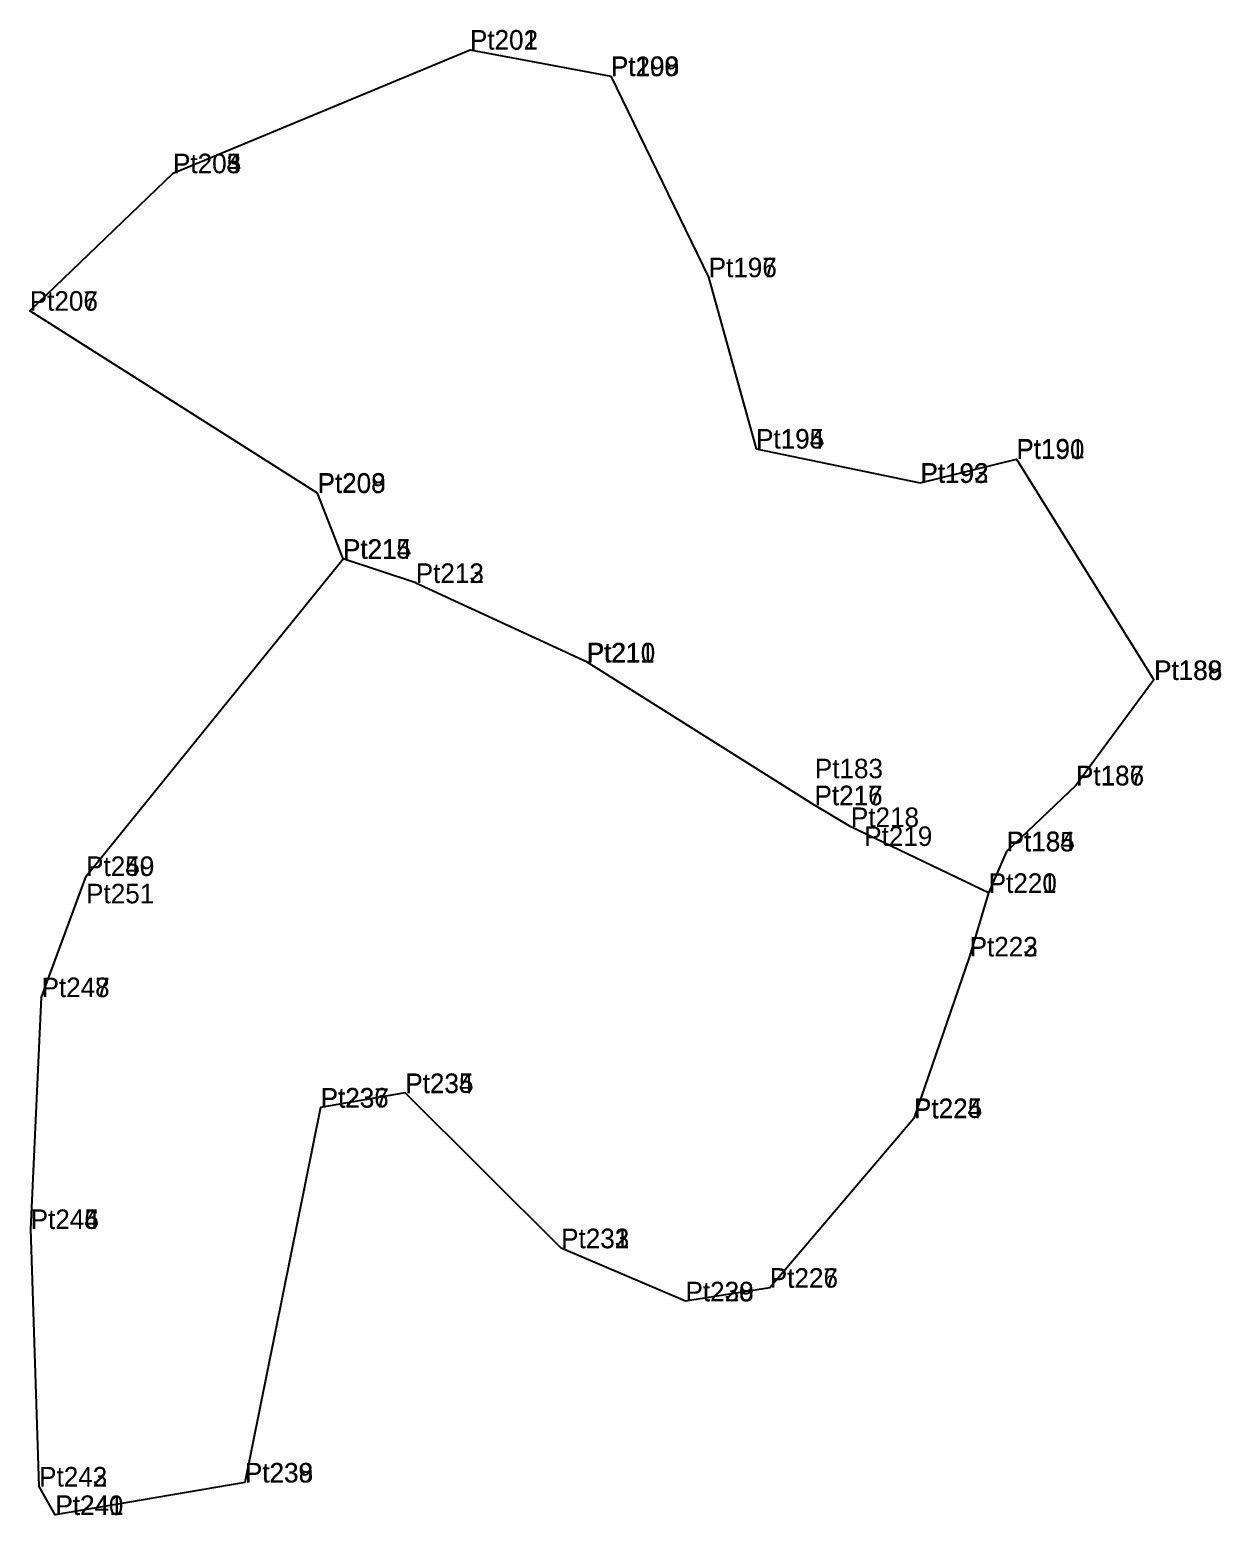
# Model space of a CAD drawing. Extents: x 551130 to 552033, y 1838655 to 1841039.
# Drawn here: x 551317.1 to 551427.1, y 1839591.1 to 1839728.3 of the extents above; entities that cross this region are included whole.
import ezdxf

# ---------------------------------------------------------------- set-up
doc = ezdxf.new("R2010")
doc.units = 0
for name, color, linetype in [('Level 10', 7, 'Continuous'), ('Level 12', 7, 'Continuous'), ('Level 7', 7, 'Continuous')]:
    doc.layers.add(name, color=color, linetype=linetype)

msp = doc.modelspace()

# ---------------------------------------------------------------- linework, layer by layer
at = {"layer": 'Level 10'}
for p, q in [((551345.998, 1839679.442), (551343.637, 1839685.51)), ((551322.261, 1839650.151), (551345.998, 1839679.442)), ((551352.7, 1839677.22), (551345.998, 1839679.442)), ((551318.144, 1839638.972), (551322.26, 1839650.15)), ((551317.143, 1839617.551), (551318.144, 1839638.972)), ((551317.918, 1839593.773), (551317.143, 1839617.551))]:
    msp.add_line(p, q, dxfattribs=at)
for points in [[(551343.64, 1839685.51), (551317.05, 1839702.36), (551330.287, 1839715.057), (551357.714, 1839726.459), (551370.712, 1839724.007), (551379.75, 1839705.453), (551384.14, 1839689.616), (551399.293, 1839686.447), (551408.168, 1839688.655), (551420.867, 1839668.265), (551413.676, 1839658.514), (551407.255, 1839652.425), (551405.611, 1839648.594), (551403.85, 1839642.72)], [(551405.611, 1839648.594), (551392.888, 1839654.682), (551389.53, 1839656.68), (551368.534, 1839669.888), (551352.7, 1839677.21)], [(551403.846, 1839642.719), (551398.708, 1839627.764), (551385.387, 1839612.124), (551377.608, 1839610.878), (551366.132, 1839615.772), (551351.738, 1839630.12), (551343.913, 1839628.777), (551336.91, 1839594.138), (551319.413, 1839591.143), (551317.918, 1839593.773)]]:
    msp.add_lwpolyline(points, dxfattribs=at)
at = {"layer": 'Level 7'}
for p, q in [((551357.697, 1839726.476), (551357.697, 1839726.476)), ((551357.714, 1839726.459), (551357.714, 1839726.459)), ((551370.712, 1839724.007), (551370.712, 1839724.007)), ((551370.715, 1839724.015), (551370.715, 1839724.015)), ((551370.742, 1839724.043), (551370.742, 1839724.043)), ((551330.284, 1839715.054), (551330.284, 1839715.054)), ((551330.285, 1839715.051), (551330.285, 1839715.051)), ((551330.287, 1839715.057), (551330.287, 1839715.057)), ((551379.75, 1839705.453), (551379.75, 1839705.453)), ((551379.758, 1839705.448), (551379.758, 1839705.448)), ((551317.05, 1839702.36), (551317.05, 1839702.36)), ((551317.062, 1839702.362), (551317.062, 1839702.362)), ((551384.122, 1839689.627), (551384.122, 1839689.627)), ((551384.14, 1839689.616), (551384.14, 1839689.616)), ((551408.168, 1839688.655), (551408.168, 1839688.655)), ((551408.173, 1839688.723), (551408.173, 1839688.723)), ((551343.632, 1839685.561), (551343.632, 1839685.561)), ((551343.637, 1839685.51), (551343.637, 1839685.51)), ((551399.293, 1839686.447), (551399.293, 1839686.447)), ((551399.331, 1839686.478), (551399.331, 1839686.478)), ((551345.96, 1839679.458), (551345.96, 1839679.458)), ((551345.998, 1839679.442), (551345.998, 1839679.442)), ((551352.703, 1839677.211), (551352.703, 1839677.211)), ((551352.704, 1839677.219), (551352.704, 1839677.219)), ((551368.463, 1839669.861), (551368.463, 1839669.861)), ((551368.534, 1839669.888), (551368.534, 1839669.888)), ((551420.867, 1839668.265), (551420.867, 1839668.265)), ((551420.912, 1839668.252), (551420.912, 1839668.252)), ((551413.666, 1839658.54), (551413.666, 1839658.54)), ((551413.676, 1839658.514), (551413.676, 1839658.514)), ((551389.524, 1839656.699), (551389.524, 1839656.699)), ((551389.528, 1839656.681), (551389.528, 1839656.681)), ((551389.564, 1839656.761), (551389.564, 1839656.761)), ((551392.888, 1839654.682), (551392.888, 1839654.682)), ((551392.908, 1839654.669), (551392.908, 1839654.669)), ((551407.255, 1839652.425), (551407.255, 1839652.425)), ((551407.283, 1839652.463), (551407.283, 1839652.463)), ((551322.256, 1839650.159), (551322.256, 1839650.159)), ((551322.256, 1839650.158), (551322.256, 1839650.158)), ((551322.261, 1839650.151), (551322.261, 1839650.151)), ((551405.611, 1839648.594), (551405.611, 1839648.594)), ((551405.622, 1839648.603), (551405.622, 1839648.603)), ((551403.846, 1839642.719), (551403.846, 1839642.719)), ((551403.855, 1839642.73), (551403.855, 1839642.73)), ((551318.144, 1839638.972), (551318.144, 1839638.972)), ((551318.146, 1839638.974), (551318.146, 1839638.974)), ((551351.738, 1839630.12), (551351.738, 1839630.12)), ((551351.742, 1839630.092), (551351.742, 1839630.092)), ((551343.913, 1839628.777), (551343.913, 1839628.777)), ((551343.926, 1839628.75), (551343.926, 1839628.75)), ((551398.708, 1839627.764), (551398.708, 1839627.764)), ((551398.731, 1839627.811), (551398.731, 1839627.811)), ((551317.141, 1839617.559), (551317.141, 1839617.559)), ((551317.141, 1839617.556), (551317.141, 1839617.556)), ((551317.143, 1839617.551), (551317.143, 1839617.551)), ((551366.132, 1839615.787), (551366.132, 1839615.787)), ((551366.132, 1839615.775), (551366.132, 1839615.775)), ((551366.132, 1839615.772), (551366.132, 1839615.772)), ((551385.387, 1839612.124), (551385.387, 1839612.124)), ((551385.413, 1839612.145), (551385.413, 1839612.145)), ((551377.608, 1839610.878), (551377.608, 1839610.878)), ((551377.615, 1839610.872), (551377.615, 1839610.872)), ((551377.617, 1839610.869), (551377.617, 1839610.869)), ((551317.918, 1839593.779), (551317.918, 1839593.779)), ((551317.918, 1839593.773), (551317.918, 1839593.773)), ((551336.91, 1839594.138), (551336.91, 1839594.138)), ((551336.936, 1839594.15), (551336.936, 1839594.15)), ((551319.413, 1839591.143), (551319.413, 1839591.143)), ((551319.439, 1839591.152), (551319.439, 1839591.152))]:
    msp.add_line(p, q, dxfattribs=at)

# ---------------------------------------------------------------- texts
at = {"layer": 'Level 12'}
for s, p in [('Pt201', (551357.7, 1839726.48)), ('Pt202', (551357.71, 1839726.46)), ('Pt199', (551370.71, 1839724.01)), ('Pt200', (551370.72, 1839724.02)), ('Pt198', (551370.74, 1839724.04)), ('Pt203', (551330.28, 1839715.05)), ('Pt204', (551330.28, 1839715.05)), ('Pt205', (551330.29, 1839715.06)), ('Pt197', (551379.75, 1839705.45)), ('Pt196', (551379.76, 1839705.45)), ('Pt207', (551317.05, 1839702.36)), ('Pt206', (551317.06, 1839702.36)), ('Pt195', (551384.12, 1839689.63)), ('Pt194', (551384.14, 1839689.62)), ('Pt191', (551408.17, 1839688.72)), ('Pt190', (551408.17, 1839688.66)), ('Pt193', (551399.29, 1839686.45)), ('Pt192', (551399.33, 1839686.48)), ('Pt208', (551343.63, 1839685.56)), ('Pt209', (551343.64, 1839685.51)), ('Pt215', (551345.96, 1839679.46)), ('Pt214', (551346, 1839679.44)), ('Pt213', (551352.7, 1839677.22)), ('Pt212', (551352.7, 1839677.21)), ('Pt211', (551368.46, 1839669.86)), ('Pt210', (551368.53, 1839669.89)), ('Pt189', (551420.87, 1839668.26)), ('Pt188', (551420.91, 1839668.25)), ('Pt183', (551389.56, 1839659.18)), ('Pt187', (551413.67, 1839658.54)), ('Pt186', (551413.68, 1839658.51)), ('Pt217', (551389.52, 1839656.7)), ('Pt216', (551389.53, 1839656.68)), ('Pt218', (551392.89, 1839654.68)), ('Pt219', (551394.12, 1839652.93)), ('Pt185', (551407.26, 1839652.42)), ('Pt184', (551407.28, 1839652.46)), ('Pt250', (551322.26, 1839650.16)), ('Pt249', (551322.26, 1839650.15)), ('Pt221', (551405.61, 1839648.59)), ('Pt220', (551405.62, 1839648.6)), ('Pt251', (551322.26, 1839647.63)), ('Pt223', (551403.85, 1839642.72)), ('Pt222', (551403.86, 1839642.73)), ('Pt248', (551318.14, 1839638.97)), ('Pt247', (551318.15, 1839638.97)), ('Pt235', (551351.74, 1839630.12)), ('Pt234', (551351.74, 1839630.09)), ('Pt236', (551343.91, 1839628.78)), ('Pt237', (551343.93, 1839628.75)), ('Pt224', (551398.71, 1839627.76)), ('Pt225', (551398.73, 1839627.81)), ('Pt245', (551317.14, 1839617.56)), ('Pt246', (551317.14, 1839617.56)), ('Pt244', (551317.14, 1839617.55)), ('Pt233', (551366.13, 1839615.79)), ('Pt232', (551366.13, 1839615.78)), ('Pt231', (551366.13, 1839615.77)), ('Pt226', (551385.41, 1839612.14)), ('Pt230', (551377.61, 1839610.88)), ('Pt228', (551377.62, 1839610.87)), ('Pt229', (551377.62, 1839610.87)), ('Pt227', (551385.39, 1839612.12)), ('Pt243', (551317.92, 1839593.78)), ('Pt242', (551317.92, 1839593.77)), ('Pt239', (551336.91, 1839594.14)), ('Pt238', (551336.94, 1839594.15)), ('Pt240', (551319.41, 1839591.14)), ('Pt241', (551319.44, 1839591.15))]:
    msp.add_text(s, height=1.8, dxfattribs=at).set_placement(p)

doc.saveas('drawing.dxf')
